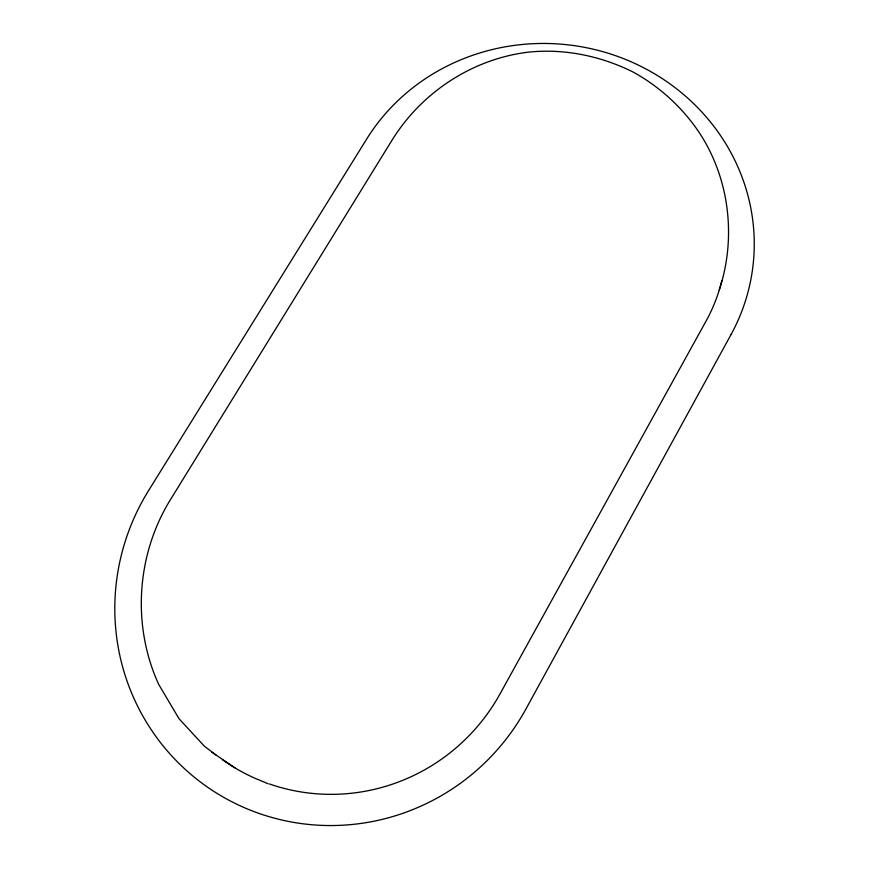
<?xml version="1.0" encoding="UTF-8"?>
<svg xmlns="http://www.w3.org/2000/svg" width="869" height="869" viewBox="0 0 869 869"><rect width="100%" height="100%" fill="white"/><g stroke="black" fill="none" stroke-linecap="round" stroke-linejoin="round"><path stroke-width="1.3" d="M719.293 289.877C736.336 238.356 729.71 179.829 700.218 134.076C683.306 108.245 659.614 86.411 632.426 71.682C599.664 55.583 562.797 48.099 526.353 52.401C470.716 59.809 420.639 93.352 391.43 141.158L169.607 501.022C136.368 555.856 132.012 625.995 158.679 684.37L178.992 718.696L204.508 746.308L215.849 754.911M268.087 783.773L258.766 779.819M211.721 752.098L234.912 767.848M269.336 783.936A192.179 188.931 -53.4 0 0 499.99 693.962L705.976 321.237A180.448 171.323 7.5 0 0 721.802 280.73M257.919 779.536A192.179 188.931 -53.4 0 1 222.442 759.691M730.981 334.663L525.941 708.974A221.801 218.043 -53.6 0 1 222.41 796.601A221.801 218.043 -53.6 0 1 148.556 490.627L366.653 139.083A208.234 197.73 7.5 0 1 646.601 69.314A208.234 197.73 7.5 0 1 730.981 334.663"/></g></svg>
